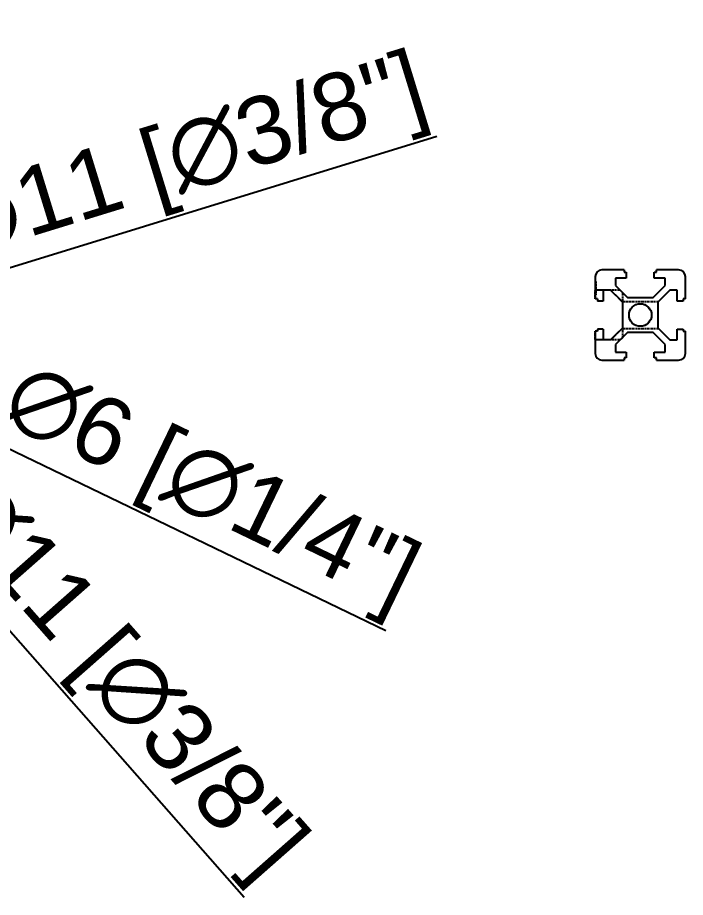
# Model space of a CAD drawing. Header units: millimetres. Extents: x 620 to 19791, y 2539 to 6969.
# Drawn here: x 10896.3 to 11044.3, y 3032.3 to 3227.2 of the extents above; entities that cross this region are included whole.
import ezdxf

# ---------------------------------------------------------------- set-up
doc = ezdxf.new("R2010")
doc.units = ezdxf.units.MM
doc.linetypes.add('HIDDEN', pattern=[0.2, 0.1, -0.1])
doc.layers.add('02___PRT_ALL_AXES', color=7, linetype='Continuous')
doc.layers.add('DEFAULT_2', color=8, linetype='HIDDEN')
doc.styles.get("Standard").update_dxf_attribs({"font": 'arial.ttf'})
doc.dimstyles.new('ISO-25', dxfattribs={"dimtxt": 15, "dimasz": 10, "dimexe": 1.25, "dimexo": 0.625, "dimtad": 1, "dimtxsty": 'Standard', "dimcen": 2.5, "dimadec": 0, "dimazin": 0, "dimtfac": 1, "dimtmove": 0, "dimatfit": 3, "dimfxl": 1, "dimarcsym": 0})

# ---------------------------------------------------------------- blocks, each defined once
blk = doc.blocks.new('*D24')
at = {"color": 0, "lineweight": -2, "transparency": 16777216}
for p, q in [((10821.18, 3166.95), (10812.18, 3171.29)), ((10830.19, 3162.6), (10835.59, 3159.99)), ((10977.9, 3091.31), (10844.6, 3155.64))]:
    blk.add_line(p, q, dxfattribs=at)
at = {"color": 0, "transparency": 16777216}
for points in [[(10821.91, 3168.45), (10820.46, 3165.44), (10830.19, 3162.6)], [(10845.32, 3157.15), (10843.87, 3154.14), (10835.59, 3159.99)]]:
    blk.add_solid(points, dxfattribs=at)
at = {"layer": 'Defpoints', "color": 0, "transparency": 16777216}
for p in [(10830.19, 3162.6), (10835.59, 3159.99)]:
    blk.add_point(p, dxfattribs=at)
at = {"color": 0, "lineweight": 5, "transparency": 16777216, "insert": (10930.13, 3126), "char_height": 15, "attachment_point": 5, "rotation": 334.2368}
blk.add_mtext('2-∅6 [∅1/4"]', dxfattribs=at)
blk = doc.blocks.new('*D25')
at = {"color": 0, "lineweight": -2, "transparency": 16777216}
for p, q in [((10822.64, 3172.93), (10816.03, 3180.43)), ((10829.25, 3165.42), (10836.52, 3157.17)), ((10946.54, 3032.27), (10843.13, 3149.66))]:
    blk.add_line(p, q, dxfattribs=at)
at = {"color": 0, "transparency": 16777216}
for points in [[(10823.89, 3174.03), (10821.39, 3171.82), (10829.25, 3165.42)], [(10844.38, 3150.77), (10841.88, 3148.56), (10836.52, 3157.17)]]:
    blk.add_solid(points, dxfattribs=at)
at = {"layer": 'Defpoints', "color": 0, "transparency": 16777216}
for p in [(10829.25, 3165.42), (10836.52, 3157.17)]:
    blk.add_point(p, dxfattribs=at)
at = {"color": 0, "lineweight": 5, "transparency": 16777216, "insert": (10912.16, 3087.17), "char_height": 15, "attachment_point": 5, "rotation": 311.3758}
blk.add_mtext('2-∅11 [∅3/8"]', dxfattribs=at)
blk = doc.blocks.new('*D29')
at = {"color": 0, "lineweight": -2, "transparency": 16777216}
for p, q in [((10989.23, 3200.83), (10875.5, 3165.85)), ((10855.43, 3159.68), (10865.95, 3162.91)), ((10845.87, 3156.74), (10836.32, 3153.8))]:
    blk.add_line(p, q, dxfattribs=at)
blk.add_arc((10860.69, 3161.29), 5.5, 4.0745, 81.4052, dxfattribs=at)
at = {"color": 0, "transparency": 16777216}
for points in [[(10875.01, 3167.44), (10875.99, 3164.26), (10865.95, 3162.91)], [(10845.38, 3158.33), (10846.36, 3155.15), (10855.43, 3159.68)]]:
    blk.add_solid(points, dxfattribs=at)
at = {"layer": 'Defpoints', "color": 0, "transparency": 16777216}
for p in [(10865.95, 3162.91), (10855.43, 3159.68)]:
    blk.add_point(p, dxfattribs=at)
at = {"color": 0, "lineweight": 5, "transparency": 16777216, "insert": (10934.06, 3194.83), "char_height": 15, "attachment_point": 5, "rotation": 17.0963}
blk.add_mtext('∅11 [∅3/8"]', dxfattribs=at)
blk = doc.blocks.new('eyfh')
at = {"color": 114, "linetype": 'Continuous', "true_color": 0x139b48}
for p, q in [((5270.89, 3171.65), (5265.99, 3171.65)), ((5270.89, 3171.65), (5270.89, 3171.15)), ((5278.09, 3171.15), (5278.09, 3171.65)), ((5282.99, 3171.65), (5278.09, 3171.65)), ((5264.49, 3170.15), (5264.49, 3165.25)), ((5268.99, 3169.85), (5268.99, 3168.21)), ((5271.39, 3169.85), (5268.99, 3169.85)), ((5270.89, 3171.15), (5271.39, 3171.15)), ((5271.39, 3171.15), (5271.39, 3169.85)), ((5277.59, 3169.85), (5277.59, 3171.15)), ((5277.59, 3171.15), (5278.09, 3171.15)), ((5279.99, 3169.85), (5277.59, 3169.85)), ((5279.99, 3168.21), (5279.99, 3169.85)), ((5284.49, 3165.25), (5284.49, 3170.15)), ((5268.99, 3168.21), (5271.65, 3165.55)), ((5277.32, 3165.55), (5279.99, 3168.21)), ((5267.92, 3167.15), (5264.49, 3167.14)), ((5270.59, 3164.49), (5267.92, 3167.15)), ((5281.05, 3167.15), (5278.39, 3164.49)), ((5282.69, 3167.15), (5281.05, 3167.15)), ((5282.69, 3164.75), (5282.69, 3167.15)), ((5270.59, 3158.81), (5270.59, 3164.49)), ((5271.65, 3165.55), (5277.32, 3165.55)), ((5278.39, 3164.49), (5278.39, 3158.81)), ((5283.99, 3164.75), (5282.69, 3164.75)), ((5284.49, 3165.25), (5283.99, 3165.25)), ((5283.99, 3165.25), (5283.99, 3164.75)), ((5264.49, 3158.05), (5264.49, 3153.15)), ((5267.92, 3156.15), (5270.59, 3158.81)), ((5278.39, 3158.81), (5281.05, 3156.15)), ((5282.69, 3158.55), (5283.99, 3158.55)), ((5282.69, 3156.15), (5282.69, 3158.55)), ((5283.99, 3158.55), (5283.99, 3158.05)), ((5283.99, 3158.05), (5284.49, 3158.05)), ((5284.49, 3153.15), (5284.49, 3158.05)), ((5267.92, 3156.15), (5264.49, 3156.15)), ((5271.65, 3157.75), (5268.99, 3155.09)), ((5277.32, 3157.75), (5271.65, 3157.75)), ((5279.99, 3155.09), (5277.32, 3157.75)), ((5281.05, 3156.15), (5282.69, 3156.15)), ((5268.99, 3155.09), (5268.99, 3153.45)), ((5279.99, 3153.45), (5279.99, 3155.09)), ((5268.99, 3153.45), (5271.39, 3153.45)), ((5271.39, 3152.15), (5270.89, 3152.15)), ((5270.89, 3152.15), (5270.89, 3151.65)), ((5271.39, 3153.45), (5271.39, 3152.15)), ((5277.59, 3153.45), (5279.99, 3153.45)), ((5277.59, 3152.15), (5277.59, 3153.45)), ((5278.09, 3152.15), (5277.59, 3152.15)), ((5278.09, 3151.65), (5278.09, 3152.15)), ((5265.99, 3151.65), (5270.89, 3151.65)), ((5278.09, 3151.65), (5282.99, 3151.65))]:
    blk.add_line(p, q, dxfattribs=at)
blk.add_circle((5274.49, 3161.65), 2.5, dxfattribs=at)
for centre, start, end in [((5265.99, 3170.15), 90, 180), ((5282.99, 3170.15), 0, 90), ((5265.99, 3153.15), 180, 270), ((5282.99, 3153.15), 270, 0)]:
    blk.add_arc(centre, 1.5, start, end, dxfattribs=at)
at = {"layer": '02___PRT_ALL_AXES', "color": 114, "linetype": 'HIDDEN', "true_color": 0x139b48}
for p, q in [((5264.49, 3165.25), (5264.49, 3167.15)), ((5266.29, 3167.15), (5264.49, 3167.15)), ((5267.92, 3167.15), (5270.59, 3164.49)), ((5270.05, 3167.15), (5267.92, 3167.15)), ((5270.05, 3167.15), (5270.59, 3166.61)), ((5270.59, 3156.69), (5270.59, 3166.61)), ((5270.59, 3164.65), (5278.55, 3164.65)), ((5278.55, 3164.65), (5278.39, 3164.49)), ((5278.39, 3164.49), (5278.39, 3158.81)), ((5264.49, 3156.15), (5264.49, 3158.05)), ((5270.59, 3158.81), (5267.92, 3156.15)), ((5270.59, 3158.65), (5278.55, 3158.65)), ((5278.39, 3158.81), (5278.55, 3158.65)), ((5266.29, 3156.15), (5264.49, 3156.15)), ((5266.29, 3156.15), (5266.29, 3156.15)), ((5270.05, 3156.15), (5267.92, 3156.15)), ((5270.59, 3156.69), (5270.05, 3156.15))]:
    blk.add_line(p, q, dxfattribs=at)
at = {"layer": '02___PRT_ALL_AXES', "color": 114, "linetype": 'Continuous', "true_color": 0x139b48}
for p, q in [((5266.29, 3167.15), (5266.29, 3164.75)), ((5264.99, 3165.25), (5264.49, 3165.25)), ((5264.99, 3165.25), (5264.99, 3164.75)), ((5266.29, 3164.75), (5264.99, 3164.75)), ((5264.99, 3158.05), (5264.49, 3158.05)), ((5264.99, 3158.55), (5264.99, 3158.05)), ((5266.29, 3158.55), (5264.99, 3158.55)), ((5266.29, 3158.55), (5266.29, 3156.15))]:
    blk.add_line(p, q, dxfattribs=at)
at = {"layer": '02___PRT_ALL_AXES', "color": 114, "linetype": 'HIDDEN', "true_color": 0x139b48}
blk.add_circle((5274.49, 3161.65), 2.5, dxfattribs=at)
at = {"layer": 'DEFAULT_2', "color": 114, "linetype": 'HIDDEN', "true_color": 0x139b48}
for p, q in [((5264.49, 3169.6), (5264.59, 3169.6)), ((5264.59, 3165.7), (5264.59, 3169.6)), ((5264.49, 3169.15), (5264.69, 3169.15)), ((5264.49, 3169.08), (5264.69, 3169.08)), ((5264.49, 3168.95), (5264.69, 3168.95)), ((5264.49, 3168.83), (5264.69, 3168.83)), ((5264.49, 3168.76), (5264.69, 3168.76)), ((5264.49, 3168.7), (5264.69, 3168.7)), ((5264.49, 3168.64), (5264.69, 3168.64)), ((5264.49, 3168.44), (5264.69, 3168.44)), ((5264.49, 3168.4), (5264.59, 3168.4)), ((5264.49, 3168.32), (5264.69, 3168.32)), ((5264.49, 3168.19), (5264.69, 3168.19)), ((5264.49, 3168.12), (5264.69, 3168.12)), ((5264.49, 3168.06), (5264.69, 3168.06)), ((5264.49, 3168), (5264.69, 3168)), ((5264.49, 3167.93), (5264.69, 3167.93)), ((5264.49, 3167.87), (5264.69, 3167.87)), ((5264.49, 3167.81), (5264.69, 3167.81)), ((5264.49, 3167.74), (5264.69, 3167.74)), ((5264.49, 3167.68), (5264.69, 3167.68)), ((5264.49, 3167.65), (5264.59, 3167.65)), ((5264.49, 3167.61), (5264.69, 3167.61)), ((5264.49, 3167.55), (5264.69, 3167.55)), ((5264.69, 3166.15), (5264.69, 3169.15)), ((5264.49, 3167.49), (5264.69, 3167.49)), ((5264.49, 3167.36), (5264.69, 3167.36)), ((5266.29, 3167.15), (5264.49, 3167.15)), ((5264.49, 3167.1), (5264.69, 3167.1)), ((5264.49, 3166.9), (5264.59, 3166.9)), ((5264.49, 3166.85), (5264.69, 3166.85)), ((5264.49, 3166.72), (5264.69, 3166.72)), ((5264.49, 3166.66), (5264.69, 3166.66)), ((5264.49, 3166.59), (5264.69, 3166.59)), ((5264.49, 3166.53), (5264.69, 3166.53)), ((5264.49, 3166.47), (5264.69, 3166.47)), ((5264.49, 3166.34), (5264.69, 3166.34)), ((5264.49, 3166.21), (5264.69, 3166.21)), ((5264.49, 3166.15), (5264.69, 3166.15)), ((5264.49, 3165.7), (5264.59, 3165.7)), ((5266.29, 3167.15), (5266.29, 3164.75)), ((5266.29, 3158.55), (5266.29, 3156.15)), ((5264.49, 3157.35), (5264.59, 3157.35)), ((5264.49, 3157.27), (5264.59, 3157.27)), ((5264.49, 3157.12), (5264.59, 3157.12)), ((5264.49, 3157.05), (5264.59, 3157.05)), ((5264.49, 3156.97), (5264.59, 3156.97)), ((5264.49, 3156.9), (5264.59, 3156.9)), ((5264.49, 3156.82), (5264.59, 3156.82)), ((5264.49, 3156.75), (5264.59, 3156.75)), ((5264.49, 3156.68), (5264.59, 3156.68)), ((5264.49, 3156.53), (5264.59, 3156.53)), ((5264.49, 3156.45), (5264.59, 3156.45)), ((5264.49, 3156.38), (5264.59, 3156.38)), ((5264.49, 3156.3), (5264.59, 3156.3)), ((5264.49, 3156.23), (5264.59, 3156.23)), ((5266.29, 3156.15), (5264.49, 3156.15)), ((5264.49, 3156.15), (5264.59, 3156.15)), ((5264.49, 3156.08), (5264.59, 3156.08)), ((5264.49, 3156.01), (5264.59, 3156.01)), ((5264.49, 3155.93), (5264.59, 3155.93)), ((5264.49, 3155.86), (5264.59, 3155.86)), ((5264.59, 3153.85), (5264.59, 3157.35)), ((5264.49, 3155.78), (5264.59, 3155.78)), ((5264.49, 3155.71), (5264.59, 3155.71)), ((5264.49, 3155.63), (5264.59, 3155.63)), ((5264.49, 3155.56), (5264.59, 3155.56)), ((5264.49, 3155.48), (5264.59, 3155.48)), ((5264.49, 3155.41), (5264.59, 3155.41)), ((5264.49, 3155.34), (5264.59, 3155.34)), ((5264.49, 3155.26), (5264.59, 3155.26)), ((5264.49, 3155.19), (5264.59, 3155.19)), ((5264.49, 3155.04), (5264.59, 3155.04)), ((5264.49, 3154.96), (5264.59, 3154.96)), ((5264.49, 3154.74), (5264.59, 3154.74)), ((5264.49, 3154.67), (5264.59, 3154.67)), ((5264.49, 3154.52), (5264.59, 3154.52)), ((5264.49, 3154.44), (5264.59, 3154.44)), ((5264.49, 3154.37), (5264.59, 3154.37)), ((5264.49, 3154.29), (5264.59, 3154.29)), ((5264.49, 3154.22), (5264.59, 3154.22)), ((5264.49, 3154.14), (5264.59, 3154.14)), ((5264.49, 3154.07), (5264.59, 3154.07)), ((5264.49, 3153.92), (5264.59, 3153.92)), ((5264.49, 3153.85), (5264.59, 3153.85))]:
    blk.add_line(p, q, dxfattribs=at)

msp = doc.modelspace()

# ---------------------------------------------------------------- block references
msp.add_blockref('eyfh', (5759.83352, -0.35097))

# ---------------------------------------------------------------- dimensions: what is measured, and where the dimension line sits
at = {"lineweight": 5}
dim = msp.add_diameter_dim_2p(p1=(10855.43192, 3159.67805), p2=(10865.94585, 3162.91182), dimstyle='ISO-25', dxfattribs=at)
dim.commit()
dim.dimension.update_dxf_attribs({"geometry": '*D29', "text_midpoint": (10934.06328, 3194.8308)})
for p1, p2, picture, middle in [((10829.25341, 3165.42208), (10836.52435, 3157.16779), '*D25', (10904.28874, 3080.23866)), ((10830.18709, 3162.59889), (10835.59068, 3159.99098), '*D24', (10925.57452, 3116.56237))]:
    dim = msp.add_diameter_dim_2p(p1=p1, p2=p2, text='2-<>', dimstyle='ISO-25', dxfattribs=at)
    dim.commit()
    dim.dimension.update_dxf_attribs({"geometry": picture, "text_midpoint": middle, "dimtype": 163})

doc.saveas('drawing.dxf')
